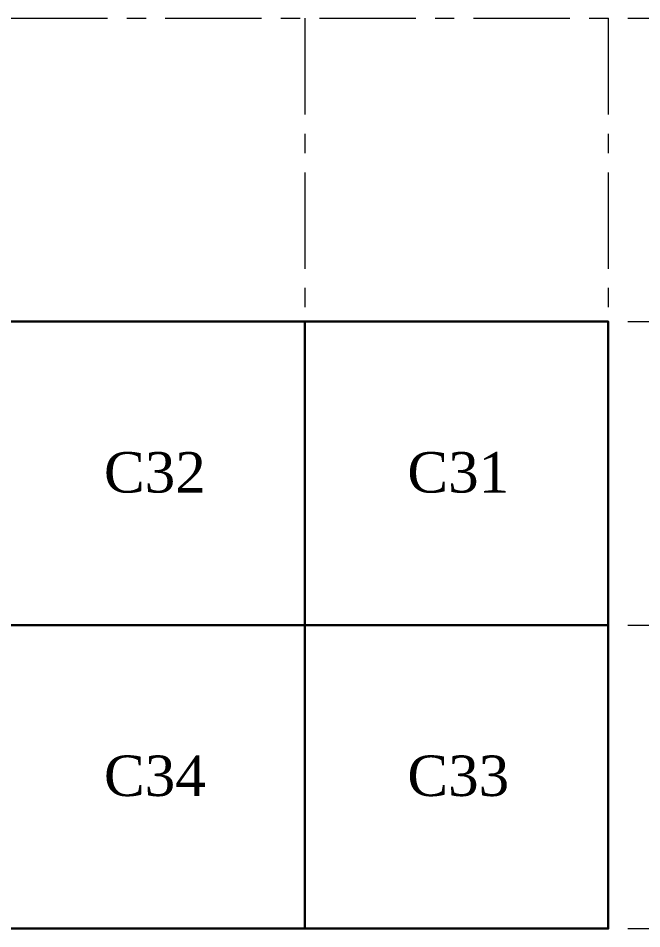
# Model space of a CAD drawing. Header units: millimetres. Extents: x 6561 to 120951, y 30990 to 83596.
# Drawn here: x 37390 to 40473, y 36208 to 40709 of the extents above; entities that cross this region are included whole.
import ezdxf

# ---------------------------------------------------------------- set-up
doc = ezdxf.new("R2010")
doc.units = ezdxf.units.MM
doc.linetypes.add('CENTER', pattern=[10.16, 6.35, -1.27, 1.27, -1.27])
doc.layers.add('COTAS', color=4, linetype='Continuous')
doc.styles.get("Standard").update_dxf_attribs({"font": 'arial.ttf'})

msp = doc.modelspace()

# ---------------------------------------------------------------- linework, layer by layer
at = {"color": 1, "linetype": 'CENTER', "lineweight": 9, "ltscale": 75}
for p, q in [((34307.6, 40708.9), (46307.6, 40708.9)), ((38807.6, 40708.9), (38807.6, 33184)), ((40307.6, 40708.9), (40307.6, 33184)), ((34307.6, 39208.9), (46307.6, 39208.9)), ((34307.6, 37708.9), (46307.6, 37708.9)), ((34307.6, 36208.9), (46307.6, 36208.9))]:
    msp.add_line(p, q, dxfattribs=at)
at = {"lineweight": 30}
for points in [[(37307.6, 39208.9), (38807.6, 39208.9), (38807.6, 37708.9), (37307.6, 37708.9)], [(38807.6, 39208.9), (40307.6, 39208.9), (40307.6, 37708.9), (38807.6, 37708.9)], [(37307.6, 37708.9), (38807.6, 37708.9), (38807.6, 36208.9), (37307.6, 36208.9)], [(38807.6, 37708.9), (40307.6, 37708.9), (40307.6, 36208.9), (38807.6, 36208.9)]]:
    msp.add_lwpolyline(points, close=True, dxfattribs=at)

# ---------------------------------------------------------------- texts
at = {"layer": 'COTAS', "color": 32, "linetype": 'Continuous', "char_height": 200, "width": 328.179, "attachment_point": 1}
for s, insert in [('{\\fTimes New Roman|b0|i0|c0|p18;C32}', (37814.2, 38564.2)), ('{\\fTimes New Roman|b0|i0|c0|p18;C31}', (39314.2, 38564.2)), ('{\\fTimes New Roman|b0|i0|c0|p18;C34}', (37814.2, 37064.2)), ('{\\fTimes New Roman|b0|i0|c0|p18;C33}', (39314.2, 37064.2))]:
    msp.add_mtext(s, dxfattribs=dict(at, insert=insert))

doc.saveas('drawing.dxf')
